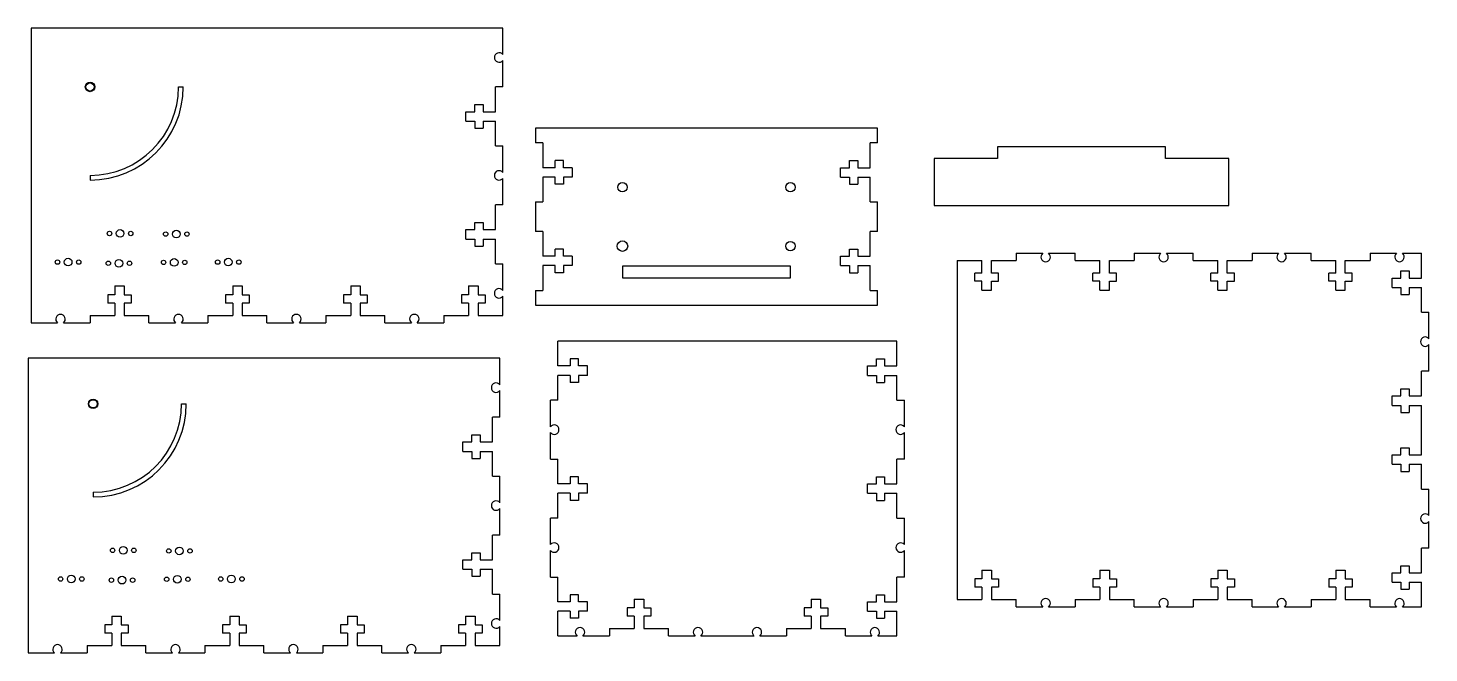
# Model space of a CAD drawing. Extents: x 0.8 to 24.5, y 0.8 to 11.4.
import ezdxf

# ---------------------------------------------------------------- set-up
doc = ezdxf.new("R2010")
doc.units = 0
doc.layers.get('0').update_dxf_attribs({"linetype": 'CONTINUOUS'})

# ---------------------------------------------------------------- blocks, each defined once
blk = doc.blocks.new('*U17')
for p, q in [((3.392, 5.003), (3.472, 5.003)), ((1.892, 3.503), (1.892, 3.423))]:
    blk.add_line(p, q)
for radius in [1.5, 1.58]:
    blk.add_arc((1.892, 5.003), radius, 270, 0)
blk = doc.blocks.new('*U18')
blk.add_circle((1.892, 5.003), 0.07)
blk = doc.blocks.new('*U19')
blk.add_circle((1.892, 5.003), 0.08)
blk = doc.blocks.new('*U20')
blk.add_circle((3.32, 2.027), 0.065)
blk = doc.blocks.new('*U21')
blk.add_circle((3.5, 2.027), 0.0375)
blk = doc.blocks.new('*U22')
blk.add_circle((3.14, 2.027), 0.0375)
blk = doc.blocks.new('*U23')
blk.add_circle((2.383, 2.012), 0.065)
blk = doc.blocks.new('*U24')
blk.add_circle((2.563, 2.012), 0.0375)
blk = doc.blocks.new('*U25')
blk.add_circle((2.203, 2.012), 0.0375)
blk = doc.blocks.new('*U26')
blk.add_circle((1.521, 2.032), 0.065)
blk = doc.blocks.new('*U27')
blk.add_circle((1.701, 2.032), 0.0375)
blk = doc.blocks.new('*U28')
blk.add_circle((1.341, 2.032), 0.0375)
blk = doc.blocks.new('*U29')
blk.add_circle((2.403, 2.518), 0.065)
blk = doc.blocks.new('*U30')
blk.add_circle((2.583, 2.518), 0.0375)
blk = doc.blocks.new('*U31')
blk.add_circle((2.223, 2.518), 0.0375)
blk = doc.blocks.new('*U32')
blk.add_circle((3.356, 2.508), 0.065)
blk = doc.blocks.new('*U33')
blk.add_circle((3.536, 2.508), 0.0375)
blk = doc.blocks.new('*U34')
blk.add_circle((3.176, 2.508), 0.0375)
blk = doc.blocks.new('*U35')
blk.add_circle((4.237, 2.032), 0.065)
blk = doc.blocks.new('*U36')
blk.add_circle((4.417, 2.032), 0.0375)
blk = doc.blocks.new('*U37')
blk.add_circle((4.057, 2.032), 0.0375)
blk = doc.blocks.new('*U38')
for p, q in [((3.34, 10.378), (3.42, 10.378)), ((1.84, 8.878), (1.84, 8.798))]:
    blk.add_line(p, q)
for radius in [1.5, 1.58]:
    blk.add_arc((1.84, 10.378), radius, 270, 0)
blk = doc.blocks.new('*U39')
for p, q in [((8.84, 11.378), (0.84, 11.378)), ((0.84, 11.378), (0.84, 6.378)), ((8.84, 10.928), (8.84, 11.378)), ((8.84, 10.378), (8.84, 10.828)), ((8.715, 9.958), (8.715, 10.378)), ((8.84, 10.378), (8.715, 10.378)), ((8.365, 9.958), (8.365, 10.078)), ((8.365, 10.078), (8.505, 10.078)), ((8.505, 10.078), (8.505, 9.958)), ((8.215, 9.798), (8.215, 9.958)), ((8.215, 9.958), (8.365, 9.958)), ((8.215, 9.798), (8.365, 9.798)), ((8.365, 9.798), (8.365, 9.678)), ((8.505, 9.958), (8.715, 9.958)), ((8.505, 9.798), (8.715, 9.798)), ((8.505, 9.798), (8.505, 9.678)), ((8.715, 9.378), (8.715, 9.798)), ((8.365, 9.678), (8.505, 9.678)), ((8.715, 9.378), (8.84, 9.378)), ((8.84, 8.928), (8.84, 9.378)), ((8.84, 8.378), (8.84, 8.828)), ((8.715, 7.958), (8.715, 8.378)), ((8.84, 8.378), (8.715, 8.378)), ((8.365, 7.958), (8.365, 8.078)), ((8.365, 8.078), (8.505, 8.078)), ((8.505, 8.078), (8.505, 7.958)), ((8.215, 7.798), (8.215, 7.958)), ((8.215, 7.958), (8.365, 7.958)), ((8.505, 7.958), (8.715, 7.958)), ((8.215, 7.798), (8.365, 7.798)), ((8.365, 7.798), (8.365, 7.678)), ((8.365, 7.678), (8.505, 7.678)), ((8.505, 7.798), (8.715, 7.798)), ((8.505, 7.798), (8.505, 7.678)), ((8.715, 7.378), (8.715, 7.798)), ((8.715, 7.378), (8.84, 7.378)), ((8.84, 6.928), (8.84, 7.378)), ((2.26, 7.003), (2.26, 6.853)), ((2.26, 7.003), (2.42, 7.003)), ((2.42, 7.003), (2.42, 6.853)), ((4.26, 7.003), (4.26, 6.853)), ((4.26, 7.003), (4.42, 7.003)), ((4.42, 7.003), (4.42, 6.853)), ((6.26, 7.003), (6.26, 6.853)), ((6.26, 7.003), (6.42, 7.003)), ((6.42, 7.003), (6.42, 6.853)), ((8.26, 7.003), (8.26, 6.853)), ((8.26, 7.003), (8.42, 7.003)), ((8.42, 7.003), (8.42, 6.853)), ((2.14, 6.853), (2.14, 6.713)), ((2.26, 6.853), (2.14, 6.853)), ((2.26, 6.713), (2.14, 6.713)), ((2.26, 6.713), (2.26, 6.503)), ((2.42, 6.853), (2.54, 6.853)), ((2.54, 6.713), (2.42, 6.713)), ((2.42, 6.713), (2.42, 6.503)), ((2.54, 6.853), (2.54, 6.713)), ((4.14, 6.853), (4.14, 6.713)), ((4.26, 6.853), (4.14, 6.853)), ((4.26, 6.713), (4.14, 6.713)), ((4.26, 6.713), (4.26, 6.503)), ((4.42, 6.853), (4.54, 6.853)), ((4.54, 6.713), (4.42, 6.713)), ((4.42, 6.713), (4.42, 6.503)), ((4.54, 6.853), (4.54, 6.713)), ((6.14, 6.853), (6.14, 6.713)), ((6.26, 6.853), (6.14, 6.853)), ((6.26, 6.713), (6.14, 6.713)), ((6.26, 6.713), (6.26, 6.503)), ((6.42, 6.853), (6.54, 6.853)), ((6.54, 6.713), (6.42, 6.713)), ((6.42, 6.713), (6.42, 6.503)), ((6.54, 6.853), (6.54, 6.713)), ((8.14, 6.853), (8.14, 6.713)), ((8.26, 6.853), (8.14, 6.853)), ((8.26, 6.713), (8.14, 6.713)), ((8.26, 6.713), (8.26, 6.503)), ((8.42, 6.853), (8.54, 6.853)), ((8.54, 6.713), (8.42, 6.713)), ((8.42, 6.713), (8.42, 6.503)), ((8.54, 6.853), (8.54, 6.713)), ((8.84, 6.503), (8.84, 6.828)), ((1.84, 6.503), (1.84, 6.378)), ((1.84, 6.503), (2.26, 6.503)), ((2.42, 6.503), (2.84, 6.503)), ((2.84, 6.378), (2.84, 6.503)), ((3.84, 6.503), (3.84, 6.378)), ((3.84, 6.503), (4.26, 6.503)), ((4.42, 6.503), (4.84, 6.503)), ((4.84, 6.378), (4.84, 6.503)), ((5.84, 6.503), (5.84, 6.378)), ((5.84, 6.503), (6.26, 6.503)), ((6.42, 6.503), (6.84, 6.503)), ((6.84, 6.378), (6.84, 6.503)), ((7.84, 6.503), (7.84, 6.378)), ((7.84, 6.503), (8.26, 6.503)), ((8.42, 6.503), (8.84, 6.503)), ((0.84, 6.378), (1.29, 6.378)), ((1.39, 6.378), (1.84, 6.378)), ((2.84, 6.378), (3.29, 6.378)), ((3.39, 6.378), (3.84, 6.378)), ((4.84, 6.378), (5.29, 6.378)), ((5.39, 6.378), (5.84, 6.378)), ((6.84, 6.378), (7.29, 6.378)), ((7.39, 6.378), (7.84, 6.378))]:
    blk.add_line(p, q)
for centre, start, end in [((8.777, 10.878), 38.6248, 321.3752), ((8.777, 8.878), 38.6248, 321.3752), ((8.777, 6.878), 38.6248, 321.3752), ((1.34, 6.441), 308.6248, 231.3752), ((3.34, 6.441), 308.6248, 231.3752), ((5.34, 6.441), 308.6248, 231.3752), ((7.34, 6.441), 308.6248, 231.3752)]:
    blk.add_arc(centre, 0.08, start, end)
blk = doc.blocks.new('*U40')
blk.add_circle((1.84, 10.378), 0.07)
blk = doc.blocks.new('*U41')
blk.add_circle((1.84, 10.378), 0.08)
blk = doc.blocks.new('*U42')
blk.add_circle((3.267, 7.402), 0.065)
blk = doc.blocks.new('*U43')
blk.add_circle((3.447, 7.402), 0.0375)
blk = doc.blocks.new('*U44')
blk.add_circle((3.087, 7.402), 0.0375)
blk = doc.blocks.new('*U45')
blk.add_circle((2.33, 7.387), 0.065)
blk = doc.blocks.new('*U46')
blk.add_circle((2.51, 7.387), 0.0375)
blk = doc.blocks.new('*U47')
blk.add_circle((2.15, 7.387), 0.0375)
blk = doc.blocks.new('*U48')
blk.add_circle((1.469, 7.407), 0.065)
blk = doc.blocks.new('*U49')
blk.add_circle((1.649, 7.407), 0.0375)
blk = doc.blocks.new('*U50')
blk.add_circle((1.289, 7.407), 0.0375)
blk = doc.blocks.new('*U51')
blk.add_circle((2.35, 7.893), 0.065)
blk = doc.blocks.new('*U52')
blk.add_circle((2.53, 7.893), 0.0375)
blk = doc.blocks.new('*U53')
blk.add_circle((2.17, 7.893), 0.0375)
blk = doc.blocks.new('*U54')
blk.add_circle((3.303, 7.883), 0.065)
blk = doc.blocks.new('*U55')
blk.add_circle((3.483, 7.883), 0.0375)
blk = doc.blocks.new('*U56')
blk.add_circle((3.123, 7.883), 0.0375)
blk = doc.blocks.new('*U57')
blk.add_circle((4.184, 7.407), 0.065)
blk = doc.blocks.new('*U58')
blk.add_circle((4.364, 7.407), 0.0375)
blk = doc.blocks.new('*U59')
blk.add_circle((4.004, 7.407), 0.0375)
blk = doc.blocks.new('*U65')
for p, q in [((15.193, 9.678), (9.393, 9.678)), ((9.393, 9.678), (9.393, 9.428)), ((15.193, 9.428), (15.193, 9.678)), ((9.518, 9.428), (9.393, 9.428)), ((9.518, 9.428), (9.518, 9.008)), ((15.068, 9.008), (15.068, 9.428)), ((15.193, 9.428), (15.068, 9.428)), ((9.728, 9.008), (9.728, 9.128)), ((9.868, 9.128), (9.728, 9.128)), ((9.868, 9.008), (9.868, 9.128)), ((14.718, 9.008), (14.718, 9.128)), ((14.718, 9.128), (14.858, 9.128)), ((14.858, 9.128), (14.858, 9.008)), ((9.728, 9.008), (9.518, 9.008)), ((9.728, 8.848), (9.518, 8.848)), ((9.518, 8.848), (9.518, 8.428)), ((9.728, 8.728), (9.728, 8.848)), ((10.018, 9.008), (9.868, 9.008)), ((10.018, 8.848), (9.868, 8.848)), ((9.868, 8.848), (9.868, 8.728)), ((10.018, 9.008), (10.018, 8.848)), ((14.568, 8.848), (14.568, 9.008)), ((14.568, 9.008), (14.718, 9.008)), ((14.568, 8.848), (14.718, 8.848)), ((14.718, 8.848), (14.718, 8.728)), ((14.858, 9.008), (15.068, 9.008)), ((14.858, 8.848), (15.068, 8.848)), ((14.858, 8.848), (14.858, 8.728)), ((15.068, 8.428), (15.068, 8.848)), ((9.868, 8.728), (9.728, 8.728)), ((14.718, 8.728), (14.858, 8.728)), ((9.393, 8.428), (9.518, 8.428)), ((9.393, 8.428), (9.393, 7.928)), ((15.068, 8.428), (15.193, 8.428)), ((15.193, 7.928), (15.193, 8.428)), ((9.518, 7.928), (9.393, 7.928)), ((9.518, 7.928), (9.518, 7.508)), ((15.068, 7.508), (15.068, 7.928)), ((15.193, 7.928), (15.068, 7.928)), ((9.728, 7.508), (9.728, 7.628)), ((9.868, 7.628), (9.728, 7.628)), ((9.868, 7.508), (9.868, 7.628)), ((14.718, 7.508), (14.718, 7.628)), ((14.718, 7.628), (14.858, 7.628)), ((14.858, 7.628), (14.858, 7.508)), ((9.728, 7.508), (9.518, 7.508)), ((10.018, 7.508), (9.868, 7.508)), ((10.018, 7.508), (10.018, 7.348)), ((14.568, 7.348), (14.568, 7.508)), ((14.568, 7.508), (14.718, 7.508)), ((14.858, 7.508), (15.068, 7.508)), ((9.728, 7.348), (9.518, 7.348)), ((9.518, 7.348), (9.518, 6.928)), ((9.728, 7.228), (9.728, 7.348)), ((9.868, 7.228), (9.728, 7.228)), ((10.018, 7.348), (9.868, 7.348)), ((9.868, 7.348), (9.868, 7.228)), ((14.568, 7.348), (14.718, 7.348)), ((14.718, 7.348), (14.718, 7.228)), ((14.718, 7.228), (14.858, 7.228)), ((14.858, 7.348), (15.068, 7.348)), ((14.858, 7.348), (14.858, 7.228)), ((15.068, 6.928), (15.068, 7.348)), ((9.393, 6.928), (9.518, 6.928)), ((9.393, 6.928), (9.393, 6.678)), ((15.068, 6.928), (15.193, 6.928)), ((15.193, 6.678), (15.193, 6.928)), ((9.393, 6.678), (15.193, 6.678))]:
    blk.add_line(p, q)
blk = doc.blocks.new('*U66')
blk.add_circle((10.868, 8.678), 0.08)
blk = doc.blocks.new('*U67')
blk.add_circle((10.868, 7.678), 0.089)
blk = doc.blocks.new('*U68')
blk.add_circle((13.718, 7.678), 0.08)
blk = doc.blocks.new('*U69')
blk.add_circle((13.718, 8.678), 0.08)
blk = doc.blocks.new('*U71')
for p, q in [((16.545, 7.432), (16.965, 7.432)), ((16.545, 7.432), (16.545, 6.557)), ((16.965, 7.222), (16.965, 7.432)), ((17.125, 7.432), (17.545, 7.432)), ((17.125, 7.222), (17.125, 7.432)), ((17.545, 7.557), (17.995, 7.557)), ((17.545, 7.557), (17.545, 7.432)), ((18.095, 7.557), (18.545, 7.557)), ((18.545, 7.432), (18.545, 7.557)), ((18.545, 7.432), (18.965, 7.432)), ((18.965, 7.222), (18.965, 7.432)), ((19.125, 7.432), (19.545, 7.432)), ((19.125, 7.222), (19.125, 7.432)), ((19.545, 7.557), (19.995, 7.557)), ((19.545, 7.557), (19.545, 7.432)), ((20.095, 7.557), (20.545, 7.557)), ((20.545, 7.432), (20.545, 7.557)), ((20.545, 7.432), (20.965, 7.432)), ((20.965, 7.222), (20.965, 7.432)), ((21.125, 7.432), (21.545, 7.432)), ((21.125, 7.222), (21.125, 7.432)), ((21.545, 7.557), (21.995, 7.557)), ((21.545, 7.557), (21.545, 7.432)), ((22.095, 7.557), (22.545, 7.557)), ((22.545, 7.432), (22.545, 7.557)), ((22.545, 7.432), (22.965, 7.432)), ((22.965, 7.222), (22.965, 7.432)), ((23.125, 7.432), (23.545, 7.432)), ((23.125, 7.222), (23.125, 7.432)), ((23.545, 7.557), (23.995, 7.557)), ((23.545, 7.557), (23.545, 7.432)), ((24.095, 7.557), (24.42, 7.557)), ((24.42, 7.137), (24.42, 7.557)), ((16.845, 7.082), (16.845, 7.222)), ((16.965, 7.222), (16.845, 7.222)), ((17.245, 7.222), (17.125, 7.222)), ((17.245, 7.082), (17.245, 7.222)), ((18.845, 7.082), (18.845, 7.222)), ((18.965, 7.222), (18.845, 7.222)), ((19.245, 7.222), (19.125, 7.222)), ((19.245, 7.082), (19.245, 7.222)), ((20.845, 7.082), (20.845, 7.222)), ((20.965, 7.222), (20.845, 7.222)), ((21.245, 7.222), (21.125, 7.222)), ((21.245, 7.082), (21.245, 7.222)), ((22.845, 7.082), (22.845, 7.222)), ((22.965, 7.222), (22.845, 7.222)), ((23.245, 7.222), (23.125, 7.222)), ((23.245, 7.082), (23.245, 7.222)), ((23.92, 6.977), (23.92, 7.137)), ((23.92, 7.137), (24.07, 7.137)), ((24.07, 7.137), (24.07, 7.257)), ((24.07, 7.257), (24.21, 7.257)), ((24.21, 7.257), (24.21, 7.137)), ((24.21, 7.137), (24.42, 7.137)), ((16.965, 7.082), (16.845, 7.082)), ((16.965, 6.932), (16.965, 7.082)), ((16.965, 6.932), (17.125, 6.932)), ((17.125, 7.082), (17.245, 7.082)), ((17.125, 6.932), (17.125, 7.082)), ((18.965, 7.082), (18.845, 7.082)), ((18.965, 6.932), (18.965, 7.082)), ((18.965, 6.932), (19.125, 6.932)), ((19.125, 7.082), (19.245, 7.082)), ((19.125, 6.932), (19.125, 7.082)), ((20.965, 7.082), (20.845, 7.082)), ((20.965, 6.932), (20.965, 7.082)), ((20.965, 6.932), (21.125, 6.932)), ((21.125, 7.082), (21.245, 7.082)), ((21.125, 6.932), (21.125, 7.082)), ((22.965, 7.082), (22.845, 7.082)), ((22.965, 6.932), (22.965, 7.082)), ((22.965, 6.932), (23.125, 6.932)), ((23.125, 7.082), (23.245, 7.082)), ((23.125, 6.932), (23.125, 7.082)), ((23.92, 6.977), (24.07, 6.977)), ((24.07, 6.977), (24.07, 6.857)), ((24.21, 6.977), (24.42, 6.977)), ((24.21, 6.977), (24.21, 6.857)), ((24.42, 6.557), (24.42, 6.977)), ((24.07, 6.857), (24.21, 6.857)), ((16.545, 6.557), (16.545, 1.682)), ((24.42, 6.557), (24.545, 6.557)), ((24.545, 6.107), (24.545, 6.557)), ((24.545, 5.557), (24.545, 6.007)), ((24.42, 5.137), (24.42, 5.557)), ((24.545, 5.557), (24.42, 5.557)), ((24.07, 5.137), (24.07, 5.257)), ((24.07, 5.257), (24.21, 5.257)), ((24.21, 5.257), (24.21, 5.137)), ((23.92, 4.977), (23.92, 5.137)), ((23.92, 5.137), (24.07, 5.137)), ((24.21, 5.137), (24.42, 5.137)), ((23.92, 4.977), (24.07, 4.977)), ((24.07, 4.977), (24.07, 4.857)), ((24.07, 4.857), (24.21, 4.857)), ((24.21, 4.977), (24.42, 4.977)), ((24.21, 4.977), (24.21, 4.857)), ((24.42, 4.557), (24.42, 4.977)), ((24.42, 4.137), (24.42, 4.557)), ((23.92, 3.977), (23.92, 4.137)), ((23.92, 4.137), (24.07, 4.137)), ((24.07, 4.137), (24.07, 4.257)), ((24.07, 4.257), (24.21, 4.257)), ((24.21, 4.257), (24.21, 4.137)), ((24.21, 4.137), (24.42, 4.137)), ((23.92, 3.977), (24.07, 3.977)), ((24.07, 3.977), (24.07, 3.857)), ((24.07, 3.857), (24.21, 3.857)), ((24.21, 3.977), (24.42, 3.977)), ((24.21, 3.977), (24.21, 3.857)), ((24.42, 3.557), (24.42, 3.977)), ((24.42, 3.557), (24.545, 3.557)), ((24.545, 3.107), (24.545, 3.557)), ((24.545, 2.557), (24.545, 3.007)), ((24.42, 2.137), (24.42, 2.557)), ((24.545, 2.557), (24.42, 2.557)), ((16.965, 2.182), (16.965, 2.032)), ((16.965, 2.182), (17.125, 2.182)), ((17.125, 2.182), (17.125, 2.032)), ((18.965, 2.182), (18.965, 2.032)), ((18.965, 2.182), (19.125, 2.182)), ((19.125, 2.182), (19.125, 2.032)), ((20.965, 2.182), (20.965, 2.032)), ((20.965, 2.182), (21.125, 2.182)), ((21.125, 2.182), (21.125, 2.032)), ((22.965, 2.182), (22.965, 2.032)), ((22.965, 2.182), (23.125, 2.182)), ((23.125, 2.182), (23.125, 2.032)), ((24.07, 2.137), (24.07, 2.257)), ((24.07, 2.257), (24.21, 2.257)), ((24.21, 2.257), (24.21, 2.137)), ((16.845, 2.032), (16.845, 1.892)), ((16.965, 2.032), (16.845, 2.032)), ((17.125, 2.032), (17.245, 2.032)), ((17.245, 2.032), (17.245, 1.892)), ((18.845, 2.032), (18.845, 1.892)), ((18.965, 2.032), (18.845, 2.032)), ((19.125, 2.032), (19.245, 2.032)), ((19.245, 2.032), (19.245, 1.892)), ((20.845, 2.032), (20.845, 1.892)), ((20.965, 2.032), (20.845, 2.032)), ((21.125, 2.032), (21.245, 2.032)), ((21.245, 2.032), (21.245, 1.892)), ((22.845, 2.032), (22.845, 1.892)), ((22.965, 2.032), (22.845, 2.032)), ((23.125, 2.032), (23.245, 2.032)), ((23.245, 2.032), (23.245, 1.892)), ((23.92, 1.977), (23.92, 2.137)), ((23.92, 2.137), (24.07, 2.137)), ((23.92, 1.977), (24.07, 1.977)), ((24.07, 1.977), (24.07, 1.857)), ((24.21, 2.137), (24.42, 2.137)), ((24.21, 1.977), (24.42, 1.977)), ((24.21, 1.977), (24.21, 1.857)), ((24.42, 1.557), (24.42, 1.977)), ((16.545, 1.682), (16.965, 1.682)), ((16.965, 1.892), (16.845, 1.892)), ((16.965, 1.892), (16.965, 1.682)), ((17.245, 1.892), (17.125, 1.892)), ((17.125, 1.892), (17.125, 1.682)), ((17.125, 1.682), (17.545, 1.682)), ((17.545, 1.557), (17.545, 1.682)), ((18.545, 1.682), (18.545, 1.557)), ((18.545, 1.682), (18.965, 1.682)), ((18.965, 1.892), (18.845, 1.892)), ((18.965, 1.892), (18.965, 1.682)), ((19.245, 1.892), (19.125, 1.892)), ((19.125, 1.892), (19.125, 1.682)), ((19.125, 1.682), (19.545, 1.682)), ((19.545, 1.557), (19.545, 1.682)), ((20.545, 1.682), (20.545, 1.557)), ((20.545, 1.682), (20.965, 1.682)), ((20.965, 1.892), (20.845, 1.892)), ((20.965, 1.892), (20.965, 1.682)), ((21.245, 1.892), (21.125, 1.892)), ((21.125, 1.892), (21.125, 1.682)), ((21.125, 1.682), (21.545, 1.682)), ((21.545, 1.557), (21.545, 1.682)), ((22.545, 1.682), (22.545, 1.557)), ((22.545, 1.682), (22.965, 1.682)), ((22.965, 1.892), (22.845, 1.892)), ((22.965, 1.892), (22.965, 1.682)), ((23.245, 1.892), (23.125, 1.892)), ((23.125, 1.892), (23.125, 1.682)), ((23.125, 1.682), (23.545, 1.682)), ((23.545, 1.557), (23.545, 1.682)), ((24.07, 1.857), (24.21, 1.857)), ((17.545, 1.557), (17.995, 1.557)), ((18.095, 1.557), (18.545, 1.557)), ((19.545, 1.557), (19.995, 1.557)), ((20.095, 1.557), (20.545, 1.557)), ((21.545, 1.557), (21.995, 1.557)), ((22.095, 1.557), (22.545, 1.557)), ((23.545, 1.557), (23.995, 1.557)), ((24.095, 1.557), (24.42, 1.557))]:
    blk.add_line(p, q)
for centre, start, end in [((18.045, 7.494), 128.6248, 51.3752), ((20.045, 7.494), 128.6248, 51.3752), ((22.045, 7.494), 128.6248, 51.3752), ((24.045, 7.494), 128.6248, 51.3752), ((24.482, 6.057), 38.6248, 321.3752), ((24.482, 3.057), 38.6248, 321.3752), ((18.045, 1.619), 308.6248, 231.3752), ((20.045, 1.619), 308.6248, 231.3752), ((22.045, 1.619), 308.6248, 231.3752), ((24.045, 1.619), 308.6248, 231.3752)]:
    blk.add_arc(centre, 0.08, start, end)
blk = doc.blocks.new('*U73')
for p, q in [((15.524, 6.065), (9.774, 6.065)), ((9.774, 5.645), (9.774, 6.065)), ((15.524, 5.645), (15.524, 6.065)), ((9.984, 5.765), (9.984, 5.645)), ((10.124, 5.765), (9.984, 5.765)), ((10.124, 5.645), (10.124, 5.765)), ((15.174, 5.645), (15.174, 5.765)), ((15.174, 5.765), (15.314, 5.765)), ((15.314, 5.765), (15.314, 5.645)), ((9.984, 5.645), (9.774, 5.645)), ((9.984, 5.485), (9.774, 5.485)), ((9.774, 5.065), (9.774, 5.485)), ((9.984, 5.485), (9.984, 5.365)), ((10.274, 5.645), (10.124, 5.645)), ((10.274, 5.485), (10.124, 5.485)), ((10.124, 5.485), (10.124, 5.365)), ((10.274, 5.485), (10.274, 5.645)), ((15.024, 5.485), (15.024, 5.645)), ((15.024, 5.645), (15.174, 5.645)), ((15.024, 5.485), (15.174, 5.485)), ((15.174, 5.485), (15.174, 5.365)), ((15.314, 5.645), (15.524, 5.645)), ((15.314, 5.485), (15.524, 5.485)), ((15.314, 5.485), (15.314, 5.365)), ((15.524, 5.065), (15.524, 5.485)), ((10.124, 5.365), (9.984, 5.365)), ((15.174, 5.365), (15.314, 5.365)), ((9.774, 5.065), (9.649, 5.065)), ((9.649, 4.615), (9.649, 5.065)), ((15.524, 5.065), (15.649, 5.065)), ((15.649, 4.615), (15.649, 5.065)), ((9.649, 4.065), (9.649, 4.515)), ((15.649, 4.065), (15.649, 4.515)), ((9.649, 4.065), (9.774, 4.065)), ((9.774, 3.645), (9.774, 4.065)), ((15.524, 3.645), (15.524, 4.065)), ((15.649, 4.065), (15.524, 4.065)), ((9.984, 3.645), (9.774, 3.645)), ((9.984, 3.765), (9.984, 3.645)), ((10.124, 3.765), (9.984, 3.765)), ((10.124, 3.645), (10.124, 3.765)), ((10.274, 3.645), (10.124, 3.645)), ((10.274, 3.485), (10.274, 3.645)), ((15.024, 3.485), (15.024, 3.645)), ((15.024, 3.645), (15.174, 3.645)), ((15.174, 3.645), (15.174, 3.765)), ((15.174, 3.765), (15.314, 3.765)), ((15.314, 3.765), (15.314, 3.645)), ((15.314, 3.645), (15.524, 3.645)), ((9.984, 3.485), (9.774, 3.485)), ((9.774, 3.065), (9.774, 3.485)), ((9.984, 3.485), (9.984, 3.365)), ((10.124, 3.365), (9.984, 3.365)), ((10.274, 3.485), (10.124, 3.485)), ((10.124, 3.485), (10.124, 3.365)), ((15.024, 3.485), (15.174, 3.485)), ((15.174, 3.485), (15.174, 3.365)), ((15.174, 3.365), (15.314, 3.365)), ((15.314, 3.485), (15.524, 3.485)), ((15.314, 3.485), (15.314, 3.365)), ((15.524, 3.065), (15.524, 3.485)), ((9.774, 3.065), (9.649, 3.065)), ((9.649, 2.615), (9.649, 3.065)), ((15.524, 3.065), (15.649, 3.065)), ((15.649, 2.615), (15.649, 3.065)), ((9.649, 2.065), (9.649, 2.515)), ((15.649, 2.065), (15.649, 2.515)), ((9.649, 2.065), (9.774, 2.065)), ((9.774, 1.645), (9.774, 2.065)), ((15.524, 1.645), (15.524, 2.065)), ((15.649, 2.065), (15.524, 2.065)), ((9.984, 1.765), (9.984, 1.645)), ((10.124, 1.765), (9.984, 1.765)), ((10.124, 1.645), (10.124, 1.765)), ((11.069, 1.69), (11.069, 1.54)), ((11.069, 1.69), (11.229, 1.69)), ((11.229, 1.69), (11.229, 1.54)), ((14.069, 1.69), (14.069, 1.54)), ((14.069, 1.69), (14.229, 1.69)), ((14.229, 1.69), (14.229, 1.54)), ((15.174, 1.645), (15.174, 1.765)), ((15.174, 1.765), (15.314, 1.765)), ((15.314, 1.765), (15.314, 1.645)), ((9.984, 1.645), (9.774, 1.645)), ((9.984, 1.485), (9.774, 1.485)), ((9.774, 1.065), (9.774, 1.485)), ((9.984, 1.485), (9.984, 1.365)), ((10.274, 1.645), (10.124, 1.645)), ((10.124, 1.485), (10.124, 1.365)), ((10.274, 1.485), (10.124, 1.485)), ((10.274, 1.485), (10.274, 1.645)), ((10.949, 1.54), (10.949, 1.4)), ((11.069, 1.54), (10.949, 1.54)), ((11.229, 1.54), (11.349, 1.54)), ((11.349, 1.54), (11.349, 1.4)), ((13.949, 1.54), (13.949, 1.4)), ((14.069, 1.54), (13.949, 1.54)), ((14.229, 1.54), (14.349, 1.54)), ((14.349, 1.54), (14.349, 1.4)), ((15.024, 1.485), (15.024, 1.645)), ((15.024, 1.645), (15.174, 1.645)), ((15.024, 1.485), (15.174, 1.485)), ((15.174, 1.485), (15.174, 1.365)), ((15.314, 1.645), (15.524, 1.645)), ((15.314, 1.485), (15.524, 1.485)), ((15.314, 1.485), (15.314, 1.365)), ((15.524, 1.065), (15.524, 1.485)), ((10.124, 1.365), (9.984, 1.365)), ((10.649, 1.19), (10.649, 1.065)), ((10.649, 1.19), (11.069, 1.19)), ((11.069, 1.4), (10.949, 1.4)), ((11.069, 1.4), (11.069, 1.19)), ((11.349, 1.4), (11.229, 1.4)), ((11.229, 1.4), (11.229, 1.19)), ((11.229, 1.19), (11.649, 1.19)), ((11.649, 1.065), (11.649, 1.19)), ((13.649, 1.19), (13.649, 1.065)), ((13.649, 1.19), (14.069, 1.19)), ((14.069, 1.4), (13.949, 1.4)), ((14.069, 1.4), (14.069, 1.19)), ((14.349, 1.4), (14.229, 1.4)), ((14.229, 1.4), (14.229, 1.19)), ((14.229, 1.19), (14.649, 1.19)), ((14.649, 1.065), (14.649, 1.19)), ((15.174, 1.365), (15.314, 1.365)), ((9.774, 1.065), (10.099, 1.065)), ((10.199, 1.065), (10.649, 1.065)), ((11.649, 1.065), (12.099, 1.065)), ((12.199, 1.065), (12.649, 1.065)), ((12.649, 1.065), (13.099, 1.065)), ((13.199, 1.065), (13.649, 1.065)), ((14.649, 1.065), (15.099, 1.065)), ((15.199, 1.065), (15.524, 1.065))]:
    blk.add_line(p, q)
for centre, start, end in [((9.711, 4.565), 218.6248, 141.3752), ((15.586, 4.565), 38.6248, 321.3752), ((9.711, 2.565), 218.6248, 141.3752), ((15.586, 2.565), 38.6248, 321.3752), ((10.149, 1.127), 308.6248, 231.3752), ((12.149, 1.127), 308.6248, 231.3752), ((13.149, 1.127), 308.6248, 231.3752), ((15.149, 1.127), 308.6248, 231.3752)]:
    blk.add_arc(centre, 0.08, start, end)
blk = doc.blocks.new('*U75')
for p, q in [((8.789, 5.777), (0.789, 5.777)), ((0.789, 5.777), (0.789, 0.777)), ((8.789, 5.326), (8.789, 5.777)), ((8.789, 4.777), (8.789, 5.227)), ((8.664, 4.357), (8.664, 4.777)), ((8.789, 4.777), (8.664, 4.777)), ((8.164, 4.197), (8.164, 4.357)), ((8.164, 4.357), (8.314, 4.357)), ((8.314, 4.357), (8.314, 4.477)), ((8.314, 4.477), (8.454, 4.477)), ((8.454, 4.477), (8.454, 4.357)), ((8.454, 4.357), (8.664, 4.357)), ((8.164, 4.197), (8.314, 4.197)), ((8.314, 4.197), (8.314, 4.077)), ((8.314, 4.077), (8.454, 4.077)), ((8.454, 4.197), (8.664, 4.197)), ((8.454, 4.197), (8.454, 4.077)), ((8.664, 3.777), (8.664, 4.197)), ((8.664, 3.777), (8.789, 3.777)), ((8.789, 3.326), (8.789, 3.777)), ((8.789, 2.777), (8.789, 3.227)), ((8.664, 2.357), (8.664, 2.777)), ((8.789, 2.777), (8.664, 2.777)), ((8.314, 2.357), (8.314, 2.477)), ((8.314, 2.477), (8.454, 2.477)), ((8.454, 2.477), (8.454, 2.357)), ((8.164, 2.197), (8.164, 2.357)), ((8.164, 2.357), (8.314, 2.357)), ((8.164, 2.197), (8.314, 2.197)), ((8.314, 2.197), (8.314, 2.077)), ((8.454, 2.357), (8.664, 2.357)), ((8.454, 2.197), (8.664, 2.197)), ((8.454, 2.197), (8.454, 2.077)), ((8.664, 1.777), (8.664, 2.197)), ((8.314, 2.077), (8.454, 2.077)), ((8.664, 1.777), (8.789, 1.777)), ((8.789, 1.326), (8.789, 1.777)), ((2.089, 1.252), (2.089, 1.112)), ((2.209, 1.252), (2.089, 1.252)), ((2.209, 1.402), (2.209, 1.252)), ((2.209, 1.402), (2.369, 1.402)), ((2.369, 1.402), (2.369, 1.252)), ((2.369, 1.252), (2.489, 1.252)), ((2.489, 1.252), (2.489, 1.112)), ((4.089, 1.252), (4.089, 1.112)), ((4.209, 1.252), (4.089, 1.252)), ((4.209, 1.402), (4.209, 1.252)), ((4.209, 1.402), (4.369, 1.402)), ((4.369, 1.402), (4.369, 1.252)), ((4.369, 1.252), (4.489, 1.252)), ((4.489, 1.252), (4.489, 1.112)), ((6.089, 1.252), (6.089, 1.112)), ((6.209, 1.252), (6.089, 1.252)), ((6.209, 1.402), (6.209, 1.252)), ((6.209, 1.402), (6.369, 1.402)), ((6.369, 1.402), (6.369, 1.252)), ((6.369, 1.252), (6.489, 1.252)), ((6.489, 1.252), (6.489, 1.112)), ((8.089, 1.252), (8.089, 1.112)), ((8.209, 1.252), (8.089, 1.252)), ((8.209, 1.402), (8.209, 1.252)), ((8.209, 1.402), (8.369, 1.402)), ((8.369, 1.402), (8.369, 1.252)), ((8.369, 1.252), (8.489, 1.252)), ((8.489, 1.252), (8.489, 1.112)), ((8.789, 0.902), (8.789, 1.227)), ((2.209, 1.112), (2.089, 1.112)), ((2.209, 1.112), (2.209, 0.902)), ((2.489, 1.112), (2.369, 1.112)), ((2.369, 1.112), (2.369, 0.902)), ((4.209, 1.112), (4.089, 1.112)), ((4.209, 1.112), (4.209, 0.902)), ((4.489, 1.112), (4.369, 1.112)), ((4.369, 1.112), (4.369, 0.902)), ((6.209, 1.112), (6.089, 1.112)), ((6.209, 1.112), (6.209, 0.902)), ((6.489, 1.112), (6.369, 1.112)), ((6.369, 1.112), (6.369, 0.902)), ((8.209, 1.112), (8.089, 1.112)), ((8.209, 1.112), (8.209, 0.902)), ((8.489, 1.112), (8.369, 1.112)), ((8.369, 1.112), (8.369, 0.902)), ((0.789, 0.777), (1.239, 0.777)), ((1.339, 0.777), (1.789, 0.777)), ((1.789, 0.902), (1.789, 0.777)), ((1.789, 0.902), (2.209, 0.902)), ((2.369, 0.902), (2.789, 0.902)), ((2.789, 0.777), (2.789, 0.902)), ((2.789, 0.777), (3.239, 0.777)), ((3.339, 0.777), (3.789, 0.777)), ((3.789, 0.902), (3.789, 0.777)), ((3.789, 0.902), (4.209, 0.902)), ((4.369, 0.902), (4.789, 0.902)), ((4.789, 0.777), (4.789, 0.902)), ((4.789, 0.777), (5.239, 0.777)), ((5.339, 0.777), (5.789, 0.777)), ((5.789, 0.902), (5.789, 0.777)), ((5.789, 0.902), (6.209, 0.902)), ((6.369, 0.902), (6.789, 0.902)), ((6.789, 0.777), (6.789, 0.902)), ((6.789, 0.777), (7.239, 0.777)), ((7.339, 0.777), (7.789, 0.777)), ((7.789, 0.902), (7.789, 0.777)), ((7.789, 0.902), (8.209, 0.902)), ((8.369, 0.902), (8.789, 0.902))]:
    blk.add_line(p, q)
for centre, start, end in [((8.726, 5.277), 38.6248, 321.3752), ((8.726, 3.277), 38.6248, 321.3752), ((8.726, 1.277), 38.6248, 321.3752), ((1.289, 0.839), 308.6248, 231.3752), ((3.289, 0.839), 308.6248, 231.3752), ((5.289, 0.839), 308.6248, 231.3752), ((7.289, 0.839), 308.6248, 231.3752)]:
    blk.add_arc(centre, 0.08, start, end)

msp = doc.modelspace()

# ---------------------------------------------------------------- linework, layer by layer
for p, q in [((17.227, 9.365), (17.227, 9.165)), ((20.077, 9.365), (17.227, 9.365)), ((20.077, 9.165), (20.077, 9.365)), ((17.227, 9.165), (16.152, 9.165)), ((16.152, 9.165), (16.152, 8.365)), ((21.152, 9.165), (20.077, 9.165)), ((21.152, 8.365), (21.152, 9.165)), ((16.152, 8.365), (21.152, 8.365)), ((10.868, 7.341), (10.868, 7.141)), ((13.718, 7.341), (10.868, 7.341)), ((10.868, 7.141), (13.718, 7.141)), ((13.718, 7.141), (13.718, 7.341))]:
    msp.add_line(p, q)

# ---------------------------------------------------------------- block references
for name in ['*U39', '*U41', '*U40', '*U38', '*U65', '*U66', '*U69', '*U53', '*U51', '*U52', '*U56', '*U54', '*U55', '*U67', '*U68', '*U50', '*U48', '*U49', '*U47', '*U45', '*U46', '*U44', '*U42', '*U43', '*U59', '*U57', '*U58', '*U71', '*U73', '*U75', '*U19', '*U18', '*U17', '*U31', '*U29', '*U30', '*U34', '*U32', '*U33', '*U28', '*U26', '*U27', '*U25', '*U23', '*U24', '*U22', '*U20', '*U21', '*U37', '*U35', '*U36']:
    msp.add_blockref(name, (0, 0))

doc.saveas('drawing.dxf')
